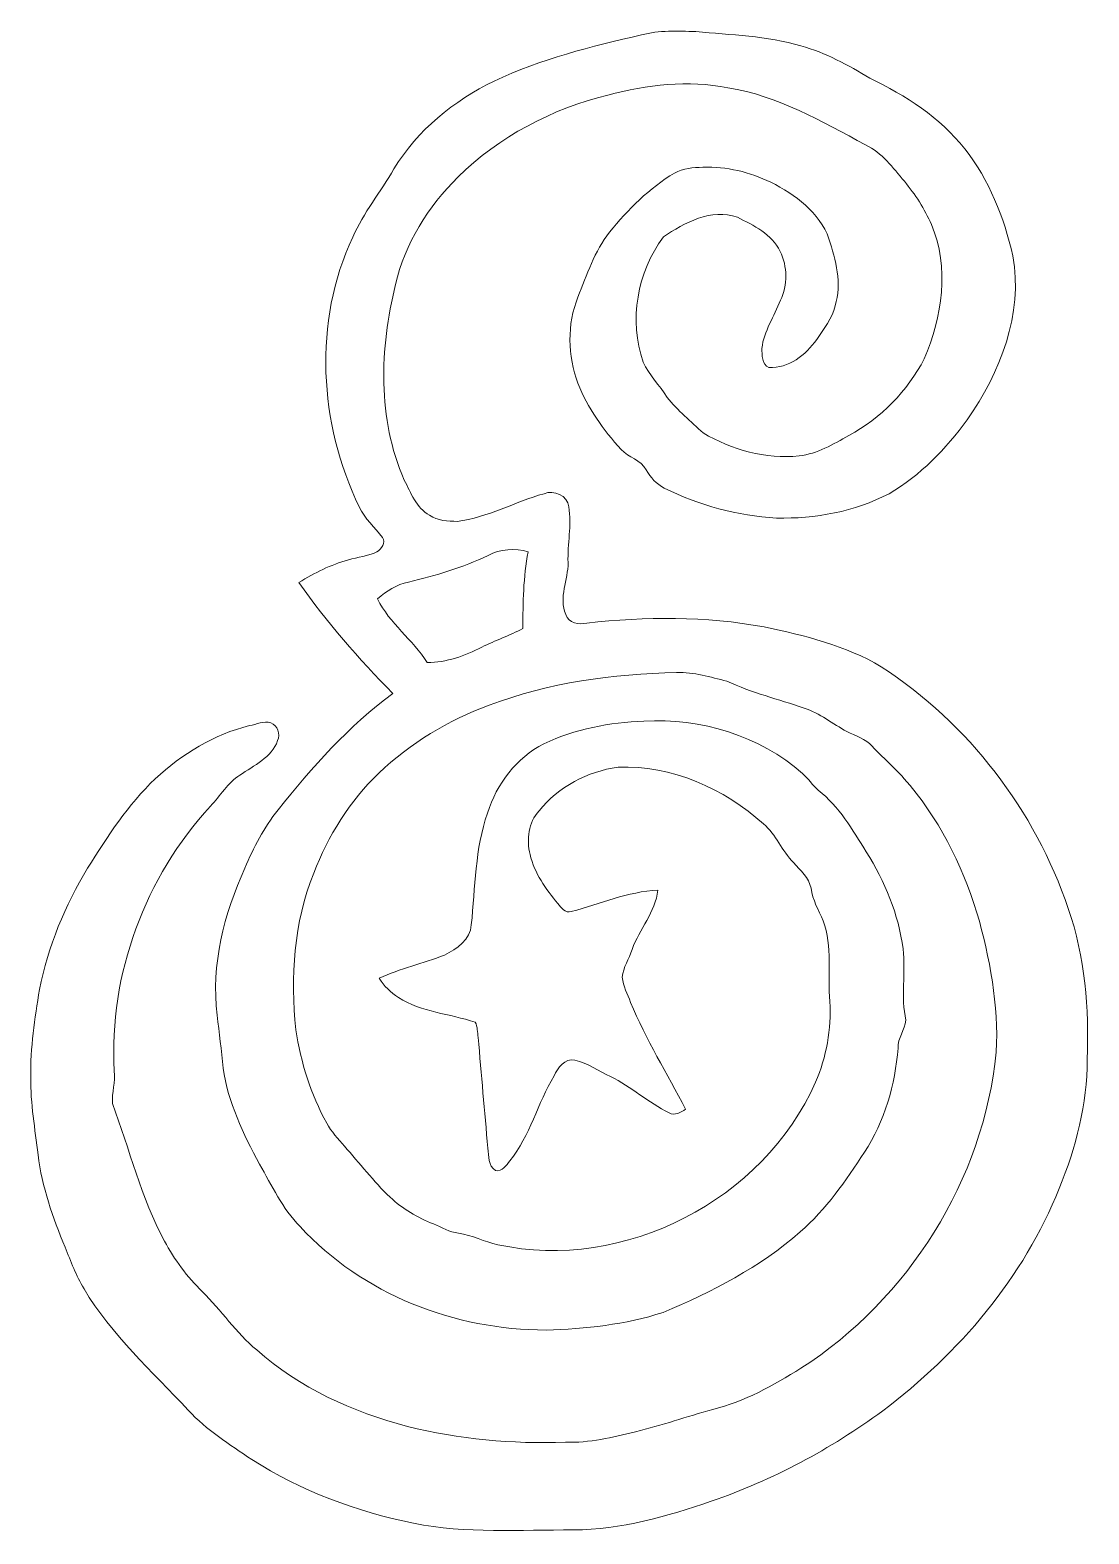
# Model space of a CAD drawing. Header units: centimetres. Extents: x -11.4 to 11.4, y -16.3 to 16.2.
import ezdxf

# ---------------------------------------------------------------- set-up
doc = ezdxf.new("R2010")
doc.units = ezdxf.units.CM
doc.header["$MEASUREMENT"] = 0
doc.layers.add('Layer 1', color=7, linetype='Continuous')

msp = doc.modelspace()

# ---------------------------------------------------------------- linework, layer by layer
at = {"layer": 'Layer 1', "color": 253, "lineweight": 9}
for points, knots in [([(1.77629, 16.09739), (2.15588, 16.20146), (2.55628, 16.18136), (2.9461, 16.16831), (2.9461, 16.16831), (3.70528, 16.09775), (4.47715, 16.07906), (5.2134, 15.85787), (5.2134, 15.85787), (5.74751, 15.71887), (6.23081, 15.44159), (6.70248, 15.16325), (6.70248, 15.16325), (7.468, 14.78895), (8.21201, 14.31693), (8.74541, 13.64066), (8.74541, 13.64066), (9.27811, 12.97073), (9.59031, 12.15582), (9.78505, 11.33032), (9.78505, 11.33032), (10.00941, 10.07407), (9.51235, 8.81007), (8.80009, 7.79407), (8.80009, 7.79407), (8.33866, 7.17071), (7.79291, 6.58651), (7.11487, 6.19705), (7.11487, 6.19705), (6.37086, 5.80934), (5.52138, 5.65165), (4.6867, 5.67141), (4.6867, 5.67141), (3.84603, 5.71551), (3.02018, 5.94622), (2.267, 6.31911), (2.267, 6.31911), (2.09238, 6.39954), (1.97455, 6.55053), (1.87683, 6.70963), (1.87683, 6.70963), (1.76429, 6.93012), (1.49124, 6.97104), (1.33849, 7.15096), (1.33849, 7.15096), (0.95432, 7.57253), (0.61388, 8.04701), (0.40222, 8.58006), (0.40222, 8.58006), (0.1842, 9.17308), (0.16621, 9.84971), (0.40575, 10.43955), (0.40575, 10.43955), (0.60013, 10.92004), (0.75923, 11.42698), (1.08766, 11.83796), (1.08766, 11.83796), (1.48278, 12.33467), (1.9428, 12.78976), (2.49066, 13.11714), (2.49066, 13.11714), (2.67375, 13.22262), (2.89353, 13.23179), (3.09956, 13.24202), (3.09956, 13.24202), (3.6072, 13.2653), (4.10991, 13.1323), (4.56676, 12.91817), (4.56676, 12.91817), (5.08746, 12.64829), (5.61204, 12.27364), (5.81877, 11.69897), (5.81877, 11.69897), (5.96305, 11.23824), (6.11051, 10.73059), (5.94965, 10.25292), (5.94965, 10.25292), (5.89356, 9.9753), (5.70341, 9.7548), (5.55383, 9.52338), (5.55383, 9.52338), (5.31853, 9.18931), (4.95023, 8.89827), (4.5209, 8.92014), (4.5209, 8.92014), (4.36285, 8.98045), (4.37979, 9.2006), (4.37132, 9.33288), (4.37132, 9.33288), (4.41506, 9.70754), (4.64084, 10.02363), (4.77137, 10.37041), (4.77137, 10.37041), (4.93224, 10.69673), (4.92765, 11.10101), (4.7629, 11.42451), (4.7629, 11.42451), (4.58722, 11.80198), (4.19317, 11.98366), (3.84321, 12.16287), (3.84321, 12.16287), (3.28194, 12.36431), (2.70374, 12.04293), (2.24654, 11.73742), (2.24654, 11.73742), (1.68174, 10.9793), (1.50042, 9.93437), (1.81333, 9.0376), (1.81333, 9.0376), (1.93786, 8.75503), (2.16963, 8.53736), (2.32556, 8.27279), (2.32556, 8.27279), (2.55981, 7.99551), (2.83674, 7.7528), (3.10344, 7.50762), (3.10344, 7.50762), (3.72433, 7.14461), (4.45246, 6.93506), (5.17601, 7.01373), (5.17601, 7.01373), (5.56865, 7.05606), (5.91084, 7.2642), (6.24633, 7.45505), (6.24633, 7.45505), (6.93778, 7.82688), (7.51457, 8.41249), (7.87511, 9.10958), (7.87511, 9.10958), (8.26528, 10.00775), (8.41909, 11.07914), (8.02645, 12.00377), (8.02645, 12.00377), (7.88393, 12.3442), (7.67685, 12.65429), (7.44401, 12.93934), (7.44401, 12.93934), (7.19672, 13.23144), (6.96177, 13.55458), (6.60652, 13.72603), (6.60652, 13.72603), (5.66425, 14.23368), (4.71281, 14.78472), (3.64072, 14.95652), (3.64072, 14.95652), (2.781, 15.12797), (1.8927, 15.02072), (1.05274, 14.79918), (1.05274, 14.79918), (-0.15517, 14.50496), (-1.295, 13.90207), (-2.18505, 13.02965), (-2.18505, 13.02965), (-2.82358, 12.39182), (-3.32629, 11.59455), (-3.5302, 10.70907), (-3.5302, 10.70907), (-3.86463, 9.32583), (-3.93025, 7.81771), (-3.33934, 6.49197), (-3.33934, 6.49197), (-3.20176, 6.21222), (-3.08146, 5.89331), (-2.79465, 5.73209), (-2.79465, 5.73209), (-2.62356, 5.61179), (-2.40025, 5.60191), (-2.19846, 5.60015), (-2.19846, 5.60015), (-1.54088, 5.68058), (-0.95668, 6.01995), (-0.32662, 6.19705), (-0.32662, 6.19705), (-0.11178, 6.28418), (0.18067, 6.15648), (0.20537, 5.91306), (0.20537, 5.91306), (0.27557, 5.51407), (0.17468, 5.11331), (0.19231, 4.71185), (0.19231, 4.71185), (0.19549, 4.33685), (-0.01547, 3.95585), (0.14046, 3.58931), (0.14046, 3.58931), (0.20713, 3.40128), (0.42127, 3.35965), (0.59378, 3.40587), (0.59378, 3.40587), (1.86448, 3.54416), (3.15777, 3.55933), (4.41789, 3.32014), (4.41789, 3.32014), (5.28925, 3.13917), (6.17719, 2.92292), (6.94766, 2.45972), (6.94766, 2.45972), (8.82726, 1.23981), (10.26306, -0.6345), (10.9785, -2.75576), (10.9785, -2.75576), (11.3468, -3.79681), (11.42441, -4.91617), (11.38948, -6.01225), (11.38948, -6.01225), (11.39019, -6.97039), (11.14783, -7.91337), (10.78376, -8.79496), (10.78376, -8.79496), (10.01506, -10.72077), (8.62582, -12.3566), (6.97729, -13.5945), (6.97729, -13.5945), (5.85122, -14.42388), (4.60274, -15.08852), (3.28053, -15.54642), (3.28053, -15.54642), (2.3238, -15.87944), (1.33179, -16.15532), (0.31191, -16.1666), (0.31191, -16.1666), (-0.83921, -16.16025), (-2.00408, -16.25127), (-3.14073, -16.01985), (-3.14073, -16.01985), (-4.37122, -15.7722), (-5.5689, -15.32064), (-6.6297, -14.64578), (-6.6297, -14.64578), (-7.10877, -14.32228), (-7.60196, -14.00619), (-8.0006, -13.58251), (-8.0006, -13.58251), (-8.7827, -12.73937), (-9.65689, -11.96149), (-10.24709, -10.96102), (-10.24709, -10.96102), (-10.41924, -10.67985), (-10.52931, -10.368), (-10.65595, -10.06566), (-10.65595, -10.06566), (-10.92089, -9.42432), (-11.15549, -8.7625), (-11.23698, -8.06965), (-11.23698, -8.06965), (-11.30224, -7.51473), (-11.40455, -6.96122), (-11.39573, -6.40066), (-11.39573, -6.40066), (-11.41019, -5.76248), (-11.30295, -5.12995), (-11.21087, -4.50095), (-11.21087, -4.50095), (-11.01579, -3.57738), (-10.66336, -2.68626), (-10.16877, -1.88228), (-10.16877, -1.88228), (-9.73662, -1.20212), (-9.29988, -0.51173), (-8.71039, 0.04637), (-8.71039, 0.04637), (-8.13289, 0.57694), (-7.44568, 1.00345), (-6.67839, 1.19183), (-6.67839, 1.19183), (-6.52951, 1.21829), (-6.37253, 1.29626), (-6.21907, 1.2525), (-6.21907, 1.2525), (-6.07125, 1.19783), (-6.01234, 1.00874), (-6.07231, 0.8694), (-6.07231, 0.8694), (-6.19967, 0.49616), (-6.58596, 0.33459), (-6.8837, 0.12292), (-6.8837, 0.12292), (-7.1504, -0.04253), (-7.30492, -0.3237), (-7.51976, -0.54418), (-7.51976, -0.54418), (-8.92558, -2.07878), (-9.7151, -4.17463), (-9.59515, -6.25955), (-9.59515, -6.25955), (-9.56517, -6.49556), (-9.64807, -6.72874), (-9.63396, -6.96193), (-9.63396, -6.96193), (-9.26777, -7.95323), (-9.01554, -8.99392), (-8.51212, -9.93055), (-8.51212, -9.93055), (-8.29905, -10.33377), (-8.02212, -10.70172), (-7.69827, -11.02275), (-7.69827, -11.02275), (-7.28269, -11.41963), (-6.97119, -11.91634), (-6.5221, -12.28005), (-6.5221, -12.28005), (-5.60347, -13.10202), (-4.45589, -13.62202), (-3.27232, -13.93176), (-3.27232, -13.93176), (-2.16036, -14.20587), (-1.00889, -14.31523), (0.13481, -14.27113), (0.13481, -14.27113), (0.64916, -14.29371), (1.15011, -14.16247), (1.64611, -14.04606), (1.64611, -14.04606), (2.20773, -13.90918), (2.75419, -13.71974), (3.31087, -13.56557), (3.31087, -13.56557), (3.99773, -13.40224), (4.61544, -13.0417), (5.2127, -12.67763), (5.2127, -12.67763), (7.53574, -11.1808), (9.15216, -8.61187), (9.42663, -5.85491), (9.42663, -5.85491), (9.48025, -4.83679), (9.28834, -3.82115), (9.01035, -2.84572), (9.01035, -2.84572), (8.6745, -1.79267), (8.17568, -0.77526), (7.43555, 0.05413), (7.43555, 0.05413), (7.21506, 0.2926), (6.97306, 0.50992), (6.7494, 0.74487), (6.7494, 0.74487), (6.61111, 0.91279), (6.39344, 0.96959), (6.20647, 1.06131), (6.20647, 1.06131), (5.8992, 1.23169), (5.61945, 1.45959), (5.28255, 1.57107), (5.28255, 1.57107), (4.72551, 1.75946), (4.15225, 1.90198), (3.61743, 2.14998), (3.61743, 2.14998), (3.26148, 2.23817), (2.90376, 2.35106), (2.53264, 2.33872), (2.53264, 2.33872), (1.16104, 2.30519), (-0.22326, 2.12105), (-1.51125, 1.63175), (-1.51125, 1.63175), (-2.39072, 1.30649), (-3.21058, 0.81225), (-3.89179, 0.16631), (-3.89179, 0.16631), (-4.51162, -0.43765), (-4.98787, -1.18519), (-5.29338, -1.99411), (-5.29338, -1.99411), (-5.72553, -3.05985), (-5.79503, -4.23848), (-5.67967, -5.37231), (-5.67967, -5.37231), (-5.5696, -6.07293), (-5.35935, -6.76508), (-5.01327, -7.38667), (-5.01327, -7.38667), (-4.91344, -7.57223), (-4.76704, -7.72569), (-4.63016, -7.88409), (-4.63016, -7.88409), (-4.30419, -8.25133), (-4.00257, -8.6415), (-3.64838, -8.98369), (-3.64838, -8.98369), (-3.37921, -9.2384), (-3.05324, -9.42502), (-2.70964, -9.56083), (-2.70964, -9.56083), (-2.52972, -9.6268), (-2.36885, -9.74887), (-2.17059, -9.75804), (-2.17059, -9.75804), (-1.87884, -9.80707), (-1.6125, -9.94854), (-1.32322, -10.00957), (-1.32322, -10.00957), (1.39952, -10.604), (4.40801, -9.04825), (5.52773, -6.5019), (5.52773, -6.5019), (5.7662, -5.95616), (5.8738, -5.35644), (5.8357, -4.76165), (5.8357, -4.76165), (5.78208, -4.18345), (5.89885, -3.57808), (5.69565, -3.02105), (5.69565, -3.02105), (5.59158, -2.7928), (5.46705, -2.57231), (5.43106, -2.31937), (5.43106, -2.31937), (5.39155, -2.08547), (5.19858, -1.93342), (5.05218, -1.76481), (5.05218, -1.76481), (4.80488, -1.51081), (4.68247, -1.15909), (4.40589, -0.92978), (4.40589, -0.92978), (3.55676, -0.16636), (2.4261, 0.34552), (1.26899, 0.29296), (1.26899, 0.29296), (0.61177, 0.20547), (-0.01582, -0.1272), (-0.43281, -0.6472), (-0.43281, -0.6472), (-0.67164, -0.89203), (-0.70445, -1.27092), (-0.6286, -1.59018), (-0.6286, -1.59018), (-0.53123, -1.99129), (-0.28817, -2.33594), (-0.02923, -2.64922), (-0.02923, -2.64922), (0.04556, -2.73036), (0.12952, -2.86618), (0.26146, -2.81961), (0.26146, -2.81961), (0.88058, -2.65557), (1.48278, -2.39028), (2.13048, -2.35747), (2.13048, -2.35747), (2.07156, -2.83196), (1.73395, -3.1999), (1.57309, -3.6377), (1.57309, -3.6377), (1.50818, -3.84055), (1.38223, -4.02399), (1.35825, -4.23954), (1.35825, -4.23954), (1.38259, -4.42969), (1.47255, -4.60326), (1.54098, -4.7807), (1.54098, -4.7807), (1.86801, -5.58292), (2.3298, -6.31811), (2.72561, -7.08611), (2.72561, -7.08611), (2.62119, -7.1556), (2.4956, -7.23427), (2.36966, -7.16336), (2.36966, -7.16336), (1.92375, -6.94535), (1.55368, -6.60033), (1.10707, -6.38196), (1.10707, -6.38196), (0.85448, -6.25778), (0.61494, -6.09445), (0.33978, -6.0253), (0.33978, -6.0253), (0.1207, -5.98755), (-0.03029, -6.19217), (-0.11143, -6.36609), (-0.11143, -6.36609), (-0.4642, -6.95875), (-0.62684, -7.65619), (-1.06357, -8.20018), (-1.06357, -8.20018), (-1.14013, -8.2919), (-1.23009, -8.43935), (-1.37331, -8.40936), (-1.37331, -8.40936), (-1.53453, -8.30248), (-1.51195, -8.09787), (-1.53912, -7.92888), (-1.53912, -7.92888), (-1.60756, -7.13126), (-1.67882, -6.33398), (-1.74549, -5.53635), (-1.74549, -5.53635), (-1.76842, -5.42805), (-1.75396, -5.30775), (-1.81111, -5.20897), (-1.81111, -5.20897), (-2.35897, -5.02341), (-2.96893, -4.99519), (-3.46458, -4.6724), (-3.46458, -4.6724), (-3.63674, -4.57256), (-3.77644, -4.4258), (-3.88403, -4.25965), (-3.88403, -4.25965), (-3.42965, -4.04798), (-2.93471, -3.94567), (-2.47045, -3.76012), (-2.47045, -3.76012), (-2.21116, -3.62641), (-1.91165, -3.42921), (-1.89507, -3.10501), (-1.89507, -3.10501), (-1.80688, -2.29961), (-1.81711, -1.46918), (-1.54582, -0.69483), (-1.54582, -0.69483), (-1.34791, -0.06793), (-0.92246, 0.5011), (-0.32944, 0.80096), (-0.32944, 0.80096), (0.34295, 1.11669), (1.08766, 1.26557), (1.82744, 1.2885), (1.82744, 1.2885), (3.05264, 1.35835), (4.32228, 0.97805), (5.24868, 0.16031), (5.24868, 0.16031), (5.37427, 0.0513), (5.46176, -0.09439), (5.58876, -0.2027), (5.58876, -0.2027), (6.03855, -0.5523), (6.32536, -1.05854), (6.62416, -1.53268), (6.62416, -1.53268), (7.02103, -2.1705), (7.32231, -2.87852), (7.4165, -3.62853), (7.4165, -3.62853), (7.47506, -4.14006), (7.36746, -4.66182), (7.47682, -5.16805), (7.47682, -5.16805), (7.44895, -5.37372), (7.30255, -5.55046), (7.30961, -5.76672), (7.30961, -5.76672), (7.24611, -6.55835), (7.01892, -7.34575), (6.58359, -8.01531), (6.58359, -8.01531), (6.17895, -8.62985), (5.75703, -9.24793), (5.19894, -9.73511), (5.19894, -9.73511), (4.33216, -10.49288), (3.29711, -11.0284), (2.24125, -11.47149), (2.24125, -11.47149), (1.4281, -11.73748), (0.56802, -11.82497), (-0.28323, -11.85178), (-0.28323, -11.85178), (-2.25349, -11.85284), (-4.24351, -11.08096), (-5.58795, -9.61798), (-5.58795, -9.61798), (-5.9693, -9.23205), (-6.19861, -8.73499), (-6.46178, -8.26862), (-6.46178, -8.26862), (-6.81773, -7.62021), (-7.13805, -6.93794), (-7.24989, -6.20028), (-7.24989, -6.20028), (-7.28622, -5.81857), (-7.32644, -5.43757), (-7.37794, -5.05798), (-7.37794, -5.05798), (-7.50812, -3.96861), (-7.22766, -2.87182), (-6.77928, -1.88404), (-6.77928, -1.88404), (-6.59195, -1.43778), (-6.36477, -1.00633), (-6.06208, -0.62638), (-6.06208, -0.62638), (-5.32584, 0.29049), (-4.54161, 1.18512), (-3.58911, 1.88434), (-3.58911, 1.88434), (-4.31442, 2.63787), (-5.02315, 3.41645), (-5.6137, 4.28146), (-5.6137, 4.28146), (-5.27856, 4.48431), (-4.9279, 4.6667), (-4.5469, 4.76618), (-4.5469, 4.76618), (-4.34335, 4.83003), (-4.12604, 4.84908), (-3.9313, 4.93903), (-3.9313, 4.93903), (-3.84099, 5.00395), (-3.7281, 5.13624), (-3.80748, 5.25054), (-3.80748, 5.25054), (-3.97364, 5.47279), (-4.19942, 5.65095), (-4.31019, 5.91235), (-4.31019, 5.91235), (-5.18014, 7.70905), (-5.31243, 9.90792), (-4.44918, 11.73213), (-4.44918, 11.73213), (-4.2234, 12.26447), (-3.84734, 12.70862), (-3.56265, 13.20745), (-3.56265, 13.20745), (-3.05783, 14.04353), (-2.2729, 14.67677), (-1.40154, 15.1001), (-1.40154, 15.1001), (-0.39435, 15.57635), (0.69432, 15.85116), (1.77629, 16.09739), (1.77629, 16.09739), (1.77629, 16.09739), (1.77629, 16.09739), (1.77629, 16.09739)], [0, 0, 0, 0, 0.00632911, 0.00632911, 0.00632911, 0.00632911, 0.01265823, 0.01265823, 0.01265823, 0.01265823, 0.01898734, 0.01898734, 0.01898734, 0.01898734, 0.02531646, 0.02531646, 0.02531646, 0.02531646, 0.03164557, 0.03164557, 0.03164557, 0.03164557, 0.03797468, 0.03797468, 0.03797468, 0.03797468, 0.0443038, 0.0443038, 0.0443038, 0.0443038, 0.05063291, 0.05063291, 0.05063291, 0.05063291, 0.05696203, 0.05696203, 0.05696203, 0.05696203, 0.06329114, 0.06329114, 0.06329114, 0.06329114, 0.06962025, 0.06962025, 0.06962025, 0.06962025, 0.07594937, 0.07594937, 0.07594937, 0.07594937, 0.08227848, 0.08227848, 0.08227848, 0.08227848, 0.08860759, 0.08860759, 0.08860759, 0.08860759, 0.09493671, 0.09493671, 0.09493671, 0.09493671, 0.10126582, 0.10126582, 0.10126582, 0.10126582, 0.10759494, 0.10759494, 0.10759494, 0.10759494, 0.11392405, 0.11392405, 0.11392405, 0.11392405, 0.12025316, 0.12025316, 0.12025316, 0.12025316, 0.12658228, 0.12658228, 0.12658228, 0.12658228, 0.13291139, 0.13291139, 0.13291139, 0.13291139, 0.13924051, 0.13924051, 0.13924051, 0.13924051, 0.14556962, 0.14556962, 0.14556962, 0.14556962, 0.15189873, 0.15189873, 0.15189873, 0.15189873, 0.15822785, 0.15822785, 0.15822785, 0.15822785, 0.16455696, 0.16455696, 0.16455696, 0.16455696, 0.17088608, 0.17088608, 0.17088608, 0.17088608, 0.17721519, 0.17721519, 0.17721519, 0.17721519, 0.1835443, 0.1835443, 0.1835443, 0.1835443, 0.18987342, 0.18987342, 0.18987342, 0.18987342, 0.19620253, 0.19620253, 0.19620253, 0.19620253, 0.20253165, 0.20253165, 0.20253165, 0.20253165, 0.20886076, 0.20886076, 0.20886076, 0.20886076, 0.21518987, 0.21518987, 0.21518987, 0.21518987, 0.22151899, 0.22151899, 0.22151899, 0.22151899, 0.2278481, 0.2278481, 0.2278481, 0.2278481, 0.23417722, 0.23417722, 0.23417722, 0.23417722, 0.24050633, 0.24050633, 0.24050633, 0.24050633, 0.24683544, 0.24683544, 0.24683544, 0.24683544, 0.25316456, 0.25316456, 0.25316456, 0.25316456, 0.25949367, 0.25949367, 0.25949367, 0.25949367, 0.26582278, 0.26582278, 0.26582278, 0.26582278, 0.2721519, 0.2721519, 0.2721519, 0.2721519, 0.27848101, 0.27848101, 0.27848101, 0.27848101, 0.28481013, 0.28481013, 0.28481013, 0.28481013, 0.29113924, 0.29113924, 0.29113924, 0.29113924, 0.29746835, 0.29746835, 0.29746835, 0.29746835, 0.30379747, 0.30379747, 0.30379747, 0.30379747, 0.31012658, 0.31012658, 0.31012658, 0.31012658, 0.3164557, 0.3164557, 0.3164557, 0.3164557, 0.32278481, 0.32278481, 0.32278481, 0.32278481, 0.32911392, 0.32911392, 0.32911392, 0.32911392, 0.33544304, 0.33544304, 0.33544304, 0.33544304, 0.34177215, 0.34177215, 0.34177215, 0.34177215, 0.34810127, 0.34810127, 0.34810127, 0.34810127, 0.35443038, 0.35443038, 0.35443038, 0.35443038, 0.36075949, 0.36075949, 0.36075949, 0.36075949, 0.36708861, 0.36708861, 0.36708861, 0.36708861, 0.37341772, 0.37341772, 0.37341772, 0.37341772, 0.37974684, 0.37974684, 0.37974684, 0.37974684, 0.38607595, 0.38607595, 0.38607595, 0.38607595, 0.39240506, 0.39240506, 0.39240506, 0.39240506, 0.39873418, 0.39873418, 0.39873418, 0.39873418, 0.40506329, 0.40506329, 0.40506329, 0.40506329, 0.41139241, 0.41139241, 0.41139241, 0.41139241, 0.41772152, 0.41772152, 0.41772152, 0.41772152, 0.42405063, 0.42405063, 0.42405063, 0.42405063, 0.43037975, 0.43037975, 0.43037975, 0.43037975, 0.43670886, 0.43670886, 0.43670886, 0.43670886, 0.44303797, 0.44303797, 0.44303797, 0.44303797, 0.44936709, 0.44936709, 0.44936709, 0.44936709, 0.4556962, 0.4556962, 0.4556962, 0.4556962, 0.46202532, 0.46202532, 0.46202532, 0.46202532, 0.46835443, 0.46835443, 0.46835443, 0.46835443, 0.47468354, 0.47468354, 0.47468354, 0.47468354, 0.48101266, 0.48101266, 0.48101266, 0.48101266, 0.48734177, 0.48734177, 0.48734177, 0.48734177, 0.49367089, 0.49367089, 0.49367089, 0.49367089, 0.5, 0.5, 0.5, 0.5, 0.50632911, 0.50632911, 0.50632911, 0.50632911, 0.51265823, 0.51265823, 0.51265823, 0.51265823, 0.51898734, 0.51898734, 0.51898734, 0.51898734, 0.52531646, 0.52531646, 0.52531646, 0.52531646, 0.53164557, 0.53164557, 0.53164557, 0.53164557, 0.53797468, 0.53797468, 0.53797468, 0.53797468, 0.5443038, 0.5443038, 0.5443038, 0.5443038, 0.55063291, 0.55063291, 0.55063291, 0.55063291, 0.55696203, 0.55696203, 0.55696203, 0.55696203, 0.56329114, 0.56329114, 0.56329114, 0.56329114, 0.56962025, 0.56962025, 0.56962025, 0.56962025, 0.57594937, 0.57594937, 0.57594937, 0.57594937, 0.58227848, 0.58227848, 0.58227848, 0.58227848, 0.58860759, 0.58860759, 0.58860759, 0.58860759, 0.59493671, 0.59493671, 0.59493671, 0.59493671, 0.60126582, 0.60126582, 0.60126582, 0.60126582, 0.60759494, 0.60759494, 0.60759494, 0.60759494, 0.61392405, 0.61392405, 0.61392405, 0.61392405, 0.62025316, 0.62025316, 0.62025316, 0.62025316, 0.62658228, 0.62658228, 0.62658228, 0.62658228, 0.63291139, 0.63291139, 0.63291139, 0.63291139, 0.63924051, 0.63924051, 0.63924051, 0.63924051, 0.64556962, 0.64556962, 0.64556962, 0.64556962, 0.65189873, 0.65189873, 0.65189873, 0.65189873, 0.65822785, 0.65822785, 0.65822785, 0.65822785, 0.66455696, 0.66455696, 0.66455696, 0.66455696, 0.67088608, 0.67088608, 0.67088608, 0.67088608, 0.67721519, 0.67721519, 0.67721519, 0.67721519, 0.6835443, 0.6835443, 0.6835443, 0.6835443, 0.68987342, 0.68987342, 0.68987342, 0.68987342, 0.69620253, 0.69620253, 0.69620253, 0.69620253, 0.70253165, 0.70253165, 0.70253165, 0.70253165, 0.70886076, 0.70886076, 0.70886076, 0.70886076, 0.71518987, 0.71518987, 0.71518987, 0.71518987, 0.72151899, 0.72151899, 0.72151899, 0.72151899, 0.7278481, 0.7278481, 0.7278481, 0.7278481, 0.73417722, 0.73417722, 0.73417722, 0.73417722, 0.74050633, 0.74050633, 0.74050633, 0.74050633, 0.74683544, 0.74683544, 0.74683544, 0.74683544, 0.75316456, 0.75316456, 0.75316456, 0.75316456, 0.75949367, 0.75949367, 0.75949367, 0.75949367, 0.76582278, 0.76582278, 0.76582278, 0.76582278, 0.7721519, 0.7721519, 0.7721519, 0.7721519, 0.77848101, 0.77848101, 0.77848101, 0.77848101, 0.78481013, 0.78481013, 0.78481013, 0.78481013, 0.79113924, 0.79113924, 0.79113924, 0.79113924, 0.79746835, 0.79746835, 0.79746835, 0.79746835, 0.80379747, 0.80379747, 0.80379747, 0.80379747, 0.81012658, 0.81012658, 0.81012658, 0.81012658, 0.8164557, 0.8164557, 0.8164557, 0.8164557, 0.82278481, 0.82278481, 0.82278481, 0.82278481, 0.82911392, 0.82911392, 0.82911392, 0.82911392, 0.83544304, 0.83544304, 0.83544304, 0.83544304, 0.84177215, 0.84177215, 0.84177215, 0.84177215, 0.84810127, 0.84810127, 0.84810127, 0.84810127, 0.85443038, 0.85443038, 0.85443038, 0.85443038, 0.86075949, 0.86075949, 0.86075949, 0.86075949, 0.86708861, 0.86708861, 0.86708861, 0.86708861, 0.87341772, 0.87341772, 0.87341772, 0.87341772, 0.87974684, 0.87974684, 0.87974684, 0.87974684, 0.88607595, 0.88607595, 0.88607595, 0.88607595, 0.89240506, 0.89240506, 0.89240506, 0.89240506, 0.89873418, 0.89873418, 0.89873418, 0.89873418, 0.90506329, 0.90506329, 0.90506329, 0.90506329, 0.91139241, 0.91139241, 0.91139241, 0.91139241, 0.91772152, 0.91772152, 0.91772152, 0.91772152, 0.92405063, 0.92405063, 0.92405063, 0.92405063, 0.93037975, 0.93037975, 0.93037975, 0.93037975, 0.93670886, 0.93670886, 0.93670886, 0.93670886, 0.94303797, 0.94303797, 0.94303797, 0.94303797, 0.94936709, 0.94936709, 0.94936709, 0.94936709, 0.9556962, 0.9556962, 0.9556962, 0.9556962, 0.96202532, 0.96202532, 0.96202532, 0.96202532, 0.96835443, 0.96835443, 0.96835443, 0.96835443, 0.97468354, 0.97468354, 0.97468354, 0.97468354, 0.98101266, 0.98101266, 0.98101266, 0.98101266, 0.98734177, 0.98734177, 0.98734177, 0.98734177, 1, 1, 1, 1]), ([(-1.53383, 4.86461), (-2.07957, 4.60002), (-2.66448, 4.42962), (-3.25221, 4.2878), (-3.25221, 4.2878), (-3.50585, 4.24019), (-3.72246, 4.09237), (-3.91508, 3.92869), (-3.91508, 3.92869), (-3.66249, 3.39211), (-3.15378, 3.05062), (-2.84792, 2.55109), (-2.84792, 2.55109), (-2.42953, 2.55638), (-2.03512, 2.69467), (-1.66894, 2.88552), (-1.66894, 2.88552), (-1.3779, 3.02981), (-1.06781, 3.13317), (-0.78312, 3.28981), (-0.78312, 3.28981), (-0.77994, 3.84155), (-0.77571, 4.39858), (-0.66882, 4.94186), (-0.66882, 4.94186), (-0.95351, 5.03147), (-1.26854, 4.99831), (-1.53383, 4.86461)], [0, 0, 0, 0, 0.125, 0.125, 0.125, 0.125, 0.25, 0.25, 0.25, 0.25, 0.375, 0.375, 0.375, 0.375, 0.5, 0.5, 0.5, 0.5, 0.625, 0.625, 0.625, 0.625, 0.75, 0.75, 0.75, 0.75, 1, 1, 1, 1])]:
    msp.add_open_spline(points, degree=3, knots=knots, dxfattribs=at)

doc.saveas('drawing.dxf')
